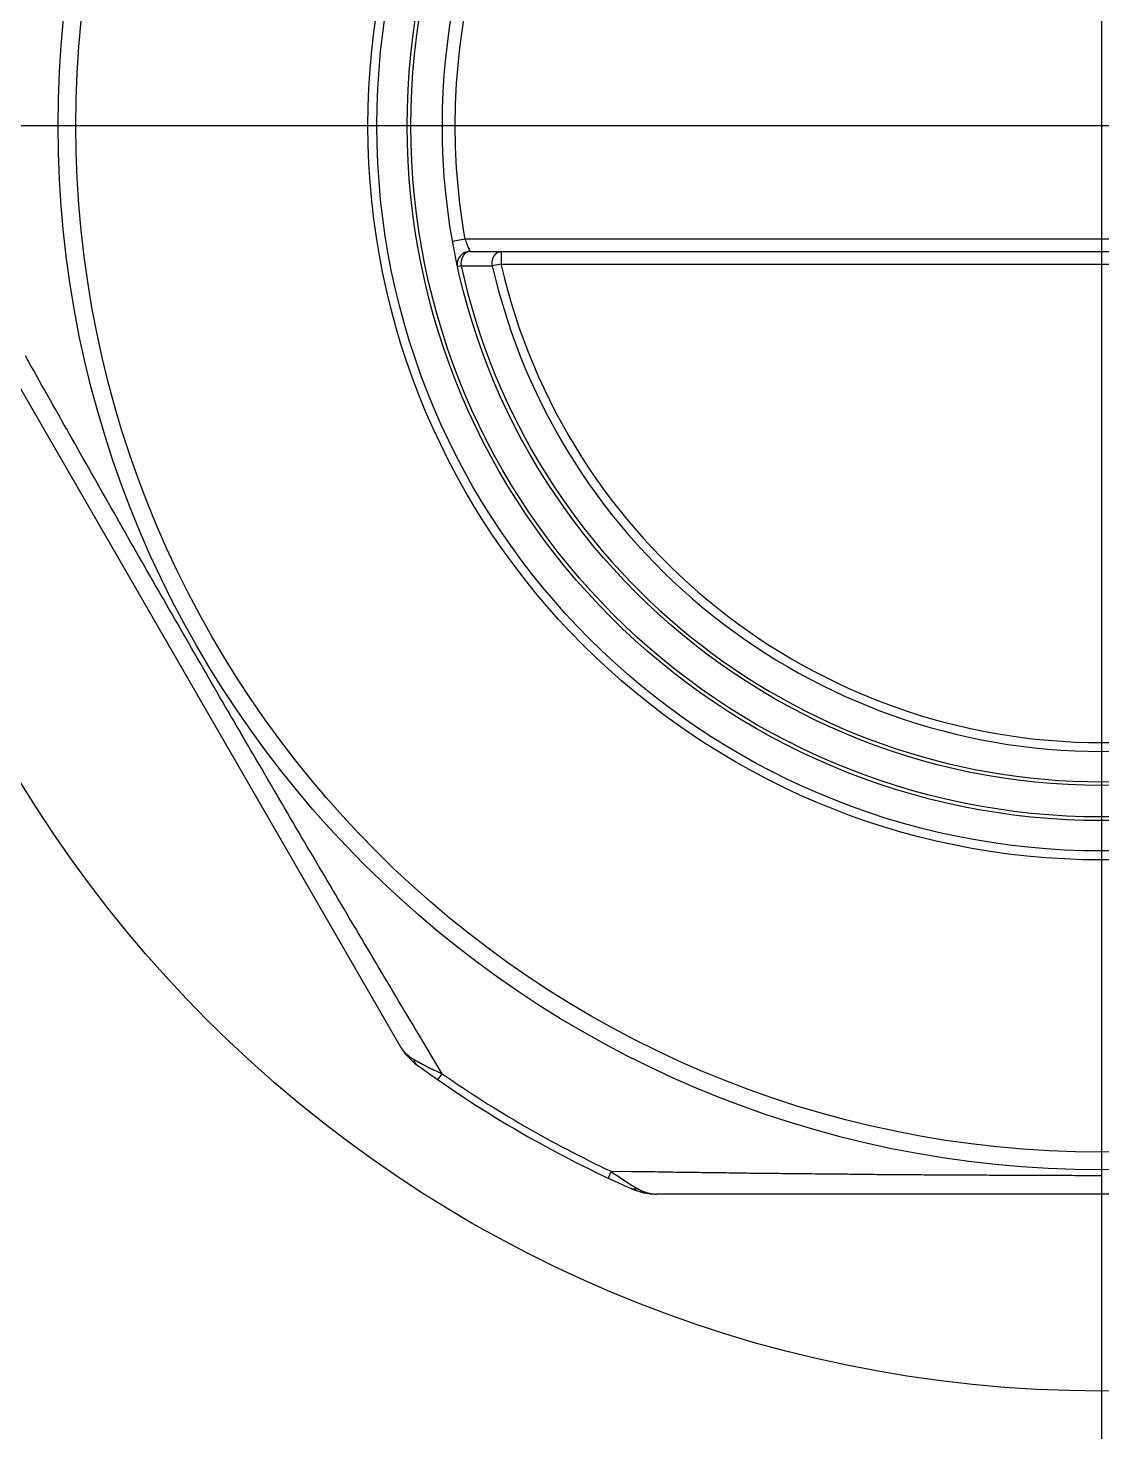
# Model space of a CAD drawing. Header units: millimetres. Extents: x 0 to 3800, y -67 to 2530.
# Drawn here: x 3279.33 to 3288.11, y 956.47 to 967.94 of the extents above; entities that cross this region are included whole.
import ezdxf
from ezdxf.lldxf.tags import DXFTag

# ---------------------------------------------------------------- set-up
doc = ezdxf.new("R2010")
doc.units = ezdxf.units.MM
doc.layers.add('내부선 및 부속', color=4, linetype='Continuous')
doc.layers.add('중심선', color=1, linetype='DASHED')
tags = doc.linetypes.add('DASHDOT', pattern=[70, 31, -13, 13, -13]).pattern_tags.tags
tags[10:11] = [DXFTag(74, 4), DXFTag(75, 0), DXFTag(340, '0'), DXFTag(46, 0.0), DXFTag(50, 0.0), DXFTag(44, 0.0), DXFTag(45, 0.0)]
tags[8:9] = [DXFTag(74, 4), DXFTag(75, 0), DXFTag(340, '0'), DXFTag(46, 0.0), DXFTag(50, 0.0), DXFTag(44, 0.0), DXFTag(45, 0.0)]
tags[6:7] = [DXFTag(74, 4), DXFTag(75, 0), DXFTag(340, '0'), DXFTag(46, 0.0), DXFTag(50, 0.0), DXFTag(44, 0.0), DXFTag(45, 0.0)]
tags[4:5] = [DXFTag(74, 4), DXFTag(75, 0), DXFTag(340, '0'), DXFTag(46, 0.0), DXFTag(50, 0.0), DXFTag(44, 0.0), DXFTag(45, 0.0)]
tags = doc.linetypes.add('DASHED', pattern=[25.72, 12.86, -12.86]).pattern_tags.tags
tags[6:7] = [DXFTag(74, 4), DXFTag(75, 0), DXFTag(340, '0'), DXFTag(46, 0.0), DXFTag(50, 0.0), DXFTag(44, 0.0), DXFTag(45, 0.0)]
tags[4:5] = [DXFTag(74, 4), DXFTag(75, 0), DXFTag(340, '0'), DXFTag(46, 0.0), DXFTag(50, 0.0), DXFTag(44, 0.0), DXFTag(45, 0.0)]

msp = doc.modelspace()

# ---------------------------------------------------------------- linework, layer by layer
at = {"layer": '내부선 및 부속', "linetype": 'Continuous'}
for p, q in [((3282.799, 966.2), (3282.9, 966.218)), ((3282.9, 966.218), (3293.311, 966.218)), ((3282.939, 966.119), (3282.941, 966.115)), ((3282.941, 966.115), (3293.27, 966.115)), ((3283.195, 966.115), (3283.195, 966.012)), ((3282.368, 959.628), (3278.729, 965.93)), ((3282.87, 965.997), (3282.84, 965.99)), ((3282.87, 965.997), (3282.994, 965.997)), ((3282.994, 965.997), (3283.124, 965.996)), ((3283.195, 966.012), (3283.124, 965.996)), ((3283.195, 966.012), (3293.016, 966.012)), ((3282.63, 959.54), (3282.523, 959.718)), ((3282.714, 959.398), (3282.63, 959.54)), ((3282.679, 959.349), (3282.714, 959.398)), ((3284.095, 958.601), (3284.07, 958.546)), ((3284.26, 958.598), (3284.095, 958.601)), ((3291.744, 958.416), (3284.467, 958.416))]:
    msp.add_line(p, q, dxfattribs=at)
at = {"layer": '내부선 및 부속', "linetype": 'Continuous', "flags": 128}
for points in [[(3282.94, 966.115), (3282.939, 966.115), (3282.938, 966.115), (3282.938, 966.115), (3282.937, 966.115), (3282.936, 966.115), (3282.935, 966.115), (3282.934, 966.115), (3282.933, 966.115), (3282.932, 966.114), (3282.931, 966.114), (3282.93, 966.114), (3282.929, 966.114), (3282.928, 966.114), (3282.927, 966.113), (3282.927, 966.113), (3282.926, 966.113), (3282.925, 966.112), (3282.924, 966.112), (3282.923, 966.112), (3282.922, 966.111), (3282.921, 966.111), (3282.92, 966.111), (3282.919, 966.11), (3282.919, 966.11), (3282.918, 966.109), (3282.917, 966.109), (3282.916, 966.108), (3282.915, 966.108), (3282.914, 966.108), (3282.914, 966.107), (3282.913, 966.107), (3282.912, 966.106), (3282.911, 966.105), (3282.91, 966.105), (3282.909, 966.104), (3282.909, 966.104), (3282.908, 966.103), (3282.907, 966.103), (3282.906, 966.102), (3282.905, 966.101), (3282.905, 966.101), (3282.904, 966.1), (3282.903, 966.099), (3282.902, 966.099), (3282.902, 966.098), (3282.901, 966.097), (3282.9, 966.097), (3282.899, 966.096), (3282.899, 966.095), (3282.898, 966.095), (3282.897, 966.094), (3282.897, 966.093), (3282.896, 966.092), (3282.895, 966.092), (3282.895, 966.091), (3282.894, 966.09), (3282.893, 966.089), (3282.893, 966.089), (3282.892, 966.088), (3282.891, 966.087), (3282.891, 966.086), (3282.89, 966.085), (3282.89, 966.085), (3282.889, 966.084), (3282.888, 966.083), (3282.888, 966.082), (3282.887, 966.081), (3282.887, 966.081), (3282.886, 966.08), (3282.886, 966.079), (3282.885, 966.078), (3282.885, 966.077), (3282.884, 966.076), (3282.884, 966.076), (3282.883, 966.075), (3282.883, 966.074), (3282.882, 966.073), (3282.882, 966.072), (3282.881, 966.071), (3282.881, 966.07), (3282.88, 966.07), (3282.88, 966.069), (3282.879, 966.068), (3282.879, 966.067), (3282.879, 966.066), (3282.878, 966.065), (3282.878, 966.064), (3282.877, 966.063), (3282.877, 966.062), (3282.877, 966.062), (3282.876, 966.061), (3282.876, 966.06), (3282.876, 966.059), (3282.875, 966.058), (3282.875, 966.057), (3282.875, 966.056), (3282.874, 966.055), (3282.874, 966.054), (3282.874, 966.053), (3282.874, 966.052), (3282.874, 966.052), (3282.873, 966.052), (3282.873, 966.051), (3282.873, 966.05), (3282.873, 966.049), (3282.872, 966.048), (3282.872, 966.047), (3282.872, 966.046), (3282.872, 966.045), (3282.871, 966.044), (3282.871, 966.043), (3282.871, 966.042), (3282.871, 966.041), (3282.871, 966.04), (3282.871, 966.04), (3282.87, 966.039), (3282.87, 966.038), (3282.87, 966.037), (3282.87, 966.036), (3282.87, 966.035), (3282.87, 966.034), (3282.87, 966.033), (3282.869, 966.032), (3282.869, 966.031), (3282.869, 966.03), (3282.869, 966.029), (3282.869, 966.028), (3282.869, 966.027), (3282.869, 966.026), (3282.869, 966.025), (3282.869, 966.024), (3282.869, 966.023), (3282.869, 966.022), (3282.869, 966.022), (3282.869, 966.021), (3282.868, 966.02), (3282.868, 966.019), (3282.868, 966.018), (3282.868, 966.017), (3282.868, 966.016), (3282.868, 966.015), (3282.868, 966.014), (3282.868, 966.013), (3282.868, 966.012), (3282.868, 966.011), (3282.868, 966.01), (3282.869, 966.009), (3282.869, 966.008), (3282.869, 966.007), (3282.869, 966.006), (3282.869, 966.005), (3282.869, 966.005), (3282.869, 966.004), (3282.869, 966.003), (3282.869, 966.002), (3282.869, 966.001), (3282.869, 966), (3282.869, 965.999), (3282.869, 965.998), (3282.869, 965.997), (3282.869, 965.997)], [(3283.124, 965.996), (3283.123, 965.997), (3283.123, 965.998), (3283.123, 965.999), (3283.123, 965.999), (3283.123, 966), (3283.123, 966.001), (3283.123, 966.002), (3283.123, 966.002), (3283.123, 966.003), (3283.122, 966.004), (3283.122, 966.005), (3283.122, 966.006), (3283.122, 966.006), (3283.122, 966.007), (3283.122, 966.008), (3283.122, 966.009), (3283.122, 966.01), (3283.122, 966.01), (3283.122, 966.011), (3283.122, 966.012), (3283.122, 966.013), (3283.122, 966.014), (3283.122, 966.014), (3283.122, 966.015), (3283.122, 966.016), (3283.122, 966.017), (3283.122, 966.018), (3283.122, 966.018), (3283.122, 966.019), (3283.122, 966.02), (3283.122, 966.021), (3283.122, 966.022), (3283.122, 966.022), (3283.123, 966.023), (3283.123, 966.024), (3283.123, 966.025), (3283.123, 966.026), (3283.123, 966.026), (3283.123, 966.027), (3283.123, 966.028), (3283.123, 966.029), (3283.123, 966.029), (3283.123, 966.03), (3283.123, 966.031), (3283.124, 966.032), (3283.124, 966.033), (3283.124, 966.033), (3283.124, 966.034), (3283.124, 966.035), (3283.124, 966.036), (3283.124, 966.037), (3283.124, 966.037), (3283.125, 966.038), (3283.125, 966.039), (3283.125, 966.04), (3283.125, 966.04), (3283.125, 966.041), (3283.125, 966.042), (3283.126, 966.043), (3283.126, 966.044), (3283.126, 966.044), (3283.126, 966.045), (3283.126, 966.046), (3283.126, 966.047), (3283.127, 966.047), (3283.127, 966.048), (3283.127, 966.049), (3283.127, 966.05), (3283.127, 966.05), (3283.128, 966.051), (3283.128, 966.052), (3283.128, 966.053), (3283.128, 966.054), (3283.129, 966.054), (3283.129, 966.055), (3283.129, 966.056), (3283.129, 966.057), (3283.129, 966.057), (3283.13, 966.058), (3283.13, 966.059), (3283.13, 966.06), (3283.131, 966.06), (3283.131, 966.061), (3283.131, 966.062), (3283.131, 966.062), (3283.132, 966.063), (3283.132, 966.064), (3283.132, 966.065), (3283.133, 966.065), (3283.133, 966.066), (3283.133, 966.067), (3283.134, 966.068), (3283.134, 966.068), (3283.134, 966.069), (3283.135, 966.07), (3283.135, 966.07), (3283.135, 966.071), (3283.136, 966.072), (3283.136, 966.073), (3283.136, 966.073), (3283.136, 966.073), (3283.137, 966.074), (3283.137, 966.075), (3283.137, 966.075), (3283.138, 966.076), (3283.138, 966.077), (3283.139, 966.078), (3283.139, 966.078), (3283.14, 966.079), (3283.14, 966.08), (3283.14, 966.08), (3283.141, 966.081), (3283.141, 966.082), (3283.142, 966.082), (3283.142, 966.083), (3283.143, 966.084), (3283.143, 966.084), (3283.144, 966.085), (3283.144, 966.086), (3283.145, 966.086), (3283.145, 966.087), (3283.146, 966.088), (3283.146, 966.088), (3283.147, 966.089), (3283.147, 966.09), (3283.148, 966.09), (3283.149, 966.091), (3283.149, 966.092), (3283.15, 966.092), (3283.15, 966.093), (3283.151, 966.093), (3283.151, 966.094), (3283.152, 966.095), (3283.153, 966.095), (3283.153, 966.096), (3283.154, 966.096), (3283.154, 966.097), (3283.155, 966.098), (3283.156, 966.098), (3283.156, 966.099), (3283.157, 966.099), (3283.158, 966.1), (3283.158, 966.1), (3283.159, 966.101), (3283.16, 966.101), (3283.16, 966.102), (3283.161, 966.103), (3283.162, 966.103), (3283.162, 966.104), (3283.163, 966.104), (3283.164, 966.104), (3283.164, 966.105), (3283.165, 966.105), (3283.166, 966.106), (3283.166, 966.106), (3283.167, 966.107), (3283.168, 966.107), (3283.168, 966.108), (3283.169, 966.108), (3283.17, 966.108), (3283.171, 966.109), (3283.171, 966.109), (3283.172, 966.11), (3283.173, 966.11), (3283.174, 966.11), (3283.174, 966.111), (3283.175, 966.111), (3283.176, 966.111), (3283.177, 966.112), (3283.177, 966.112), (3283.178, 966.112), (3283.179, 966.112), (3283.18, 966.113), (3283.18, 966.113), (3283.181, 966.113), (3283.182, 966.113), (3283.183, 966.114), (3283.183, 966.114), (3283.184, 966.114), (3283.185, 966.114), (3283.186, 966.114), (3283.186, 966.114), (3283.187, 966.115), (3283.188, 966.115), (3283.189, 966.115), (3283.19, 966.115), (3283.19, 966.115), (3283.191, 966.115), (3283.192, 966.115), (3283.193, 966.115), (3283.194, 966.115), (3283.194, 966.115), (3283.194, 966.115)], [(3282.523, 959.718), (3282.499, 959.758), (3282.476, 959.797), (3282.452, 959.836), (3282.429, 959.876), (3282.405, 959.915), (3282.382, 959.954), (3282.358, 959.994), (3282.335, 960.033), (3282.312, 960.072), (3282.288, 960.111), (3282.265, 960.151), (3282.241, 960.19), (3282.218, 960.229), (3282.195, 960.269), (3282.171, 960.308), (3282.148, 960.347), (3282.125, 960.387), (3282.101, 960.426), (3282.078, 960.466), (3282.055, 960.505), (3282.031, 960.544), (3282.008, 960.584), (3281.985, 960.623), (3281.961, 960.662), (3281.938, 960.702), (3281.915, 960.741), (3281.891, 960.78), (3281.868, 960.82), (3281.845, 960.859), (3281.821, 960.899), (3281.798, 960.938), (3281.775, 960.977), (3281.752, 961.017), (3281.728, 961.056), (3281.705, 961.096), (3281.682, 961.135), (3281.659, 961.175), (3281.635, 961.214), (3281.612, 961.253), (3281.589, 961.293), (3281.566, 961.332), (3281.543, 961.372), (3281.519, 961.411), (3281.496, 961.451), (3281.473, 961.49), (3281.45, 961.53), (3281.427, 961.569), (3281.404, 961.608), (3281.38, 961.648), (3281.357, 961.687), (3281.334, 961.727), (3281.311, 961.766), (3281.288, 961.806), (3281.265, 961.845), (3281.242, 961.885), (3281.219, 961.924), (3281.195, 961.964), (3281.172, 962.003), (3281.149, 962.043), (3281.126, 962.082), (3281.103, 962.122), (3281.08, 962.162), (3281.057, 962.201), (3281.034, 962.241), (3281.011, 962.28), (3280.988, 962.32), (3280.965, 962.359), (3280.942, 962.399), (3280.919, 962.438), (3280.896, 962.478), (3280.873, 962.518), (3280.85, 962.557), (3280.827, 962.597), (3280.804, 962.636), (3280.782, 962.676), (3280.759, 962.716), (3280.736, 962.755), (3280.713, 962.795), (3280.69, 962.834), (3280.667, 962.874), (3280.644, 962.914), (3280.621, 962.953), (3280.598, 962.993), (3280.576, 963.033), (3280.553, 963.072), (3280.53, 963.112), (3280.507, 963.152), (3280.484, 963.191), (3280.462, 963.231), (3280.439, 963.271), (3280.416, 963.31), (3280.393, 963.35), (3280.37, 963.39), (3280.348, 963.429), (3280.325, 963.469), (3280.302, 963.509), (3280.28, 963.549), (3280.257, 963.588), (3280.234, 963.628), (3280.211, 963.668), (3280.211, 963.668), (3280.189, 963.708), (3280.166, 963.747), (3280.143, 963.787), (3280.121, 963.827), (3280.098, 963.867), (3280.075, 963.906), (3280.053, 963.946), (3280.03, 963.986), (3280.007, 964.026), (3279.985, 964.065), (3279.962, 964.105), (3279.94, 964.145), (3279.917, 964.185), (3279.894, 964.225), (3279.872, 964.264), (3279.849, 964.304), (3279.827, 964.344), (3279.804, 964.384), (3279.782, 964.424), (3279.759, 964.463), (3279.737, 964.503), (3279.714, 964.543), (3279.692, 964.583), (3279.669, 964.623), (3279.646, 964.663), (3279.624, 964.702), (3279.601, 964.742), (3279.579, 964.782), (3279.557, 964.822), (3279.534, 964.862), (3279.512, 964.902), (3279.489, 964.942), (3279.467, 964.981), (3279.444, 965.021), (3279.422, 965.061), (3279.399, 965.101), (3279.377, 965.141), (3279.354, 965.181), (3279.332, 965.221), (3279.31, 965.261)], [(3282.368, 959.628), (3282.368, 959.627), (3282.369, 959.626), (3282.369, 959.625), (3282.37, 959.624), (3282.37, 959.623), (3282.371, 959.623), (3282.371, 959.622), (3282.372, 959.621), (3282.372, 959.62), (3282.373, 959.619), (3282.373, 959.618), (3282.374, 959.617), (3282.375, 959.616), (3282.375, 959.616), (3282.376, 959.615), (3282.376, 959.614), (3282.377, 959.613), (3282.377, 959.612), (3282.378, 959.611), (3282.379, 959.61), (3282.379, 959.61), (3282.38, 959.609), (3282.38, 959.608), (3282.381, 959.607), (3282.381, 959.606), (3282.382, 959.605), (3282.383, 959.605), (3282.383, 959.604), (3282.384, 959.603), (3282.384, 959.602), (3282.385, 959.601), (3282.386, 959.6), (3282.386, 959.6), (3282.387, 959.599), (3282.388, 959.598), (3282.388, 959.597), (3282.389, 959.596), (3282.389, 959.595), (3282.39, 959.595), (3282.391, 959.594), (3282.391, 959.593), (3282.392, 959.592), (3282.393, 959.591), (3282.393, 959.591), (3282.394, 959.59), (3282.395, 959.589), (3282.395, 959.588), (3282.396, 959.587), (3282.397, 959.587), (3282.397, 959.586), (3282.398, 959.585), (3282.399, 959.584), (3282.399, 959.583), (3282.4, 959.583), (3282.401, 959.582), (3282.401, 959.581), (3282.402, 959.58), (3282.403, 959.58), (3282.403, 959.579), (3282.404, 959.578), (3282.405, 959.577), (3282.405, 959.576), (3282.406, 959.576), (3282.407, 959.575), (3282.408, 959.574), (3282.408, 959.573), (3282.409, 959.573), (3282.41, 959.572), (3282.41, 959.571), (3282.411, 959.57), (3282.412, 959.57), (3282.413, 959.569), (3282.413, 959.568), (3282.414, 959.567), (3282.415, 959.567), (3282.415, 959.566), (3282.416, 959.565), (3282.417, 959.565), (3282.418, 959.564), (3282.418, 959.563), (3282.419, 959.562), (3282.42, 959.562), (3282.421, 959.561), (3282.421, 959.56), (3282.422, 959.56), (3282.423, 959.559), (3282.424, 959.558), (3282.425, 959.557), (3282.425, 959.557), (3282.426, 959.556), (3282.427, 959.555), (3282.428, 959.555), (3282.428, 959.554), (3282.429, 959.553), (3282.43, 959.553), (3282.431, 959.552), (3282.432, 959.551), (3282.432, 959.551), (3282.433, 959.55), (3282.434, 959.549), (3282.434, 959.549), (3282.435, 959.549), (3282.435, 959.548), (3282.436, 959.547), (3282.437, 959.547), (3282.438, 959.546), (3282.439, 959.545), (3282.439, 959.545), (3282.44, 959.544), (3282.441, 959.543), (3282.442, 959.543), (3282.443, 959.542), (3282.444, 959.541), (3282.444, 959.541), (3282.445, 959.54), (3282.446, 959.539), (3282.447, 959.539), (3282.448, 959.538), (3282.448, 959.538), (3282.449, 959.537), (3282.45, 959.536), (3282.451, 959.536), (3282.452, 959.535), (3282.453, 959.535), (3282.454, 959.534), (3282.454, 959.533), (3282.455, 959.533), (3282.456, 959.532), (3282.457, 959.532), (3282.458, 959.531), (3282.459, 959.53), (3282.459, 959.53), (3282.46, 959.529), (3282.461, 959.529), (3282.462, 959.528), (3282.463, 959.527), (3282.464, 959.527), (3282.465, 959.526), (3282.465, 959.526), (3282.466, 959.525), (3282.467, 959.525), (3282.468, 959.524), (3282.469, 959.523), (3282.47, 959.523), (3282.471, 959.522), (3282.472, 959.522), (3282.472, 959.521), (3282.473, 959.521), (3282.474, 959.52), (3282.475, 959.52), (3282.476, 959.519), (3282.477, 959.519), (3282.478, 959.518), (3282.479, 959.517), (3282.479, 959.517), (3282.48, 959.516), (3282.481, 959.516), (3282.482, 959.515), (3282.483, 959.515), (3282.484, 959.514), (3282.484, 959.514)], [(3282.51, 959.47), (3282.509, 959.47), (3282.509, 959.47), (3282.509, 959.47), (3282.509, 959.471), (3282.508, 959.471), (3282.508, 959.471), (3282.508, 959.471), (3282.508, 959.471), (3282.507, 959.472), (3282.507, 959.472), (3282.507, 959.472), (3282.507, 959.472), (3282.506, 959.472), (3282.506, 959.473), (3282.506, 959.473), (3282.506, 959.473), (3282.505, 959.473), (3282.505, 959.474), (3282.505, 959.474), (3282.505, 959.474), (3282.504, 959.474), (3282.504, 959.474), (3282.504, 959.475), (3282.504, 959.475), (3282.503, 959.475), (3282.503, 959.475), (3282.503, 959.476), (3282.503, 959.476), (3282.502, 959.476), (3282.502, 959.476), (3282.502, 959.477), (3282.502, 959.477), (3282.502, 959.477), (3282.501, 959.477), (3282.501, 959.478), (3282.501, 959.478), (3282.501, 959.478), (3282.5, 959.478), (3282.5, 959.478), (3282.5, 959.479), (3282.5, 959.479), (3282.5, 959.479), (3282.499, 959.479), (3282.499, 959.48), (3282.499, 959.48), (3282.499, 959.48), (3282.499, 959.481), (3282.498, 959.481), (3282.498, 959.481), (3282.498, 959.481), (3282.498, 959.482), (3282.498, 959.482), (3282.497, 959.482), (3282.497, 959.482), (3282.497, 959.483), (3282.497, 959.483), (3282.497, 959.483), (3282.496, 959.483), (3282.496, 959.484), (3282.496, 959.484), (3282.496, 959.484), (3282.496, 959.485), (3282.495, 959.485), (3282.495, 959.485), (3282.495, 959.485), (3282.495, 959.486), (3282.495, 959.486), (3282.495, 959.486), (3282.494, 959.486), (3282.494, 959.487), (3282.494, 959.487), (3282.494, 959.487), (3282.494, 959.488), (3282.494, 959.488), (3282.493, 959.488), (3282.493, 959.488), (3282.493, 959.489), (3282.493, 959.489), (3282.493, 959.489), (3282.493, 959.49), (3282.492, 959.49), (3282.492, 959.49), (3282.492, 959.491), (3282.492, 959.491), (3282.492, 959.491), (3282.492, 959.491), (3282.491, 959.492), (3282.491, 959.492), (3282.491, 959.492), (3282.491, 959.493), (3282.491, 959.493), (3282.491, 959.493), (3282.491, 959.494), (3282.49, 959.494), (3282.49, 959.494), (3282.49, 959.494), (3282.49, 959.495), (3282.49, 959.495), (3282.49, 959.495), (3282.49, 959.496), (3282.49, 959.496), (3282.49, 959.496), (3282.489, 959.496), (3282.489, 959.497), (3282.489, 959.497), (3282.489, 959.497), (3282.489, 959.497), (3282.489, 959.498), (3282.489, 959.498), (3282.488, 959.498), (3282.488, 959.499), (3282.488, 959.499), (3282.488, 959.499), (3282.488, 959.5), (3282.488, 959.5), (3282.488, 959.5), (3282.488, 959.501), (3282.488, 959.501), (3282.487, 959.501), (3282.487, 959.502), (3282.487, 959.502), (3282.487, 959.502), (3282.487, 959.503), (3282.487, 959.503), (3282.487, 959.503), (3282.487, 959.503), (3282.487, 959.504), (3282.487, 959.504), (3282.486, 959.504), (3282.486, 959.505), (3282.486, 959.505), (3282.486, 959.505), (3282.486, 959.506), (3282.486, 959.506), (3282.486, 959.506), (3282.486, 959.507), (3282.486, 959.507), (3282.486, 959.507), (3282.485, 959.508), (3282.485, 959.508), (3282.485, 959.508), (3282.485, 959.509), (3282.485, 959.509), (3282.485, 959.509), (3282.485, 959.51), (3282.485, 959.51), (3282.485, 959.51), (3282.485, 959.511), (3282.485, 959.511), (3282.485, 959.511), (3282.485, 959.511), (3282.484, 959.512), (3282.484, 959.512), (3282.484, 959.512), (3282.484, 959.513), (3282.484, 959.513), (3282.484, 959.513), (3282.484, 959.514), (3282.484, 959.514), (3282.484, 959.514), (3282.484, 959.514)], [(3282.484, 959.514), (3282.485, 959.514), (3282.485, 959.514), (3282.486, 959.513), (3282.487, 959.513), (3282.487, 959.513), (3282.488, 959.512), (3282.489, 959.512), (3282.489, 959.511), (3282.49, 959.511), (3282.49, 959.511), (3282.491, 959.51), (3282.492, 959.51), (3282.492, 959.51), (3282.493, 959.509), (3282.494, 959.509), (3282.494, 959.508), (3282.495, 959.508), (3282.496, 959.508), (3282.496, 959.507), (3282.497, 959.507), (3282.498, 959.507), (3282.498, 959.506), (3282.499, 959.506), (3282.5, 959.506), (3282.5, 959.505), (3282.501, 959.505), (3282.502, 959.504), (3282.502, 959.504), (3282.503, 959.504), (3282.504, 959.503), (3282.504, 959.503), (3282.505, 959.503), (3282.506, 959.502), (3282.506, 959.502), (3282.507, 959.502), (3282.508, 959.501), (3282.508, 959.501), (3282.509, 959.5), (3282.51, 959.5), (3282.51, 959.5), (3282.511, 959.499), (3282.512, 959.499), (3282.512, 959.499), (3282.513, 959.498), (3282.513, 959.498), (3282.514, 959.498), (3282.515, 959.497), (3282.515, 959.497), (3282.516, 959.497), (3282.517, 959.496), (3282.517, 959.496), (3282.518, 959.495), (3282.519, 959.495), (3282.519, 959.495), (3282.52, 959.494), (3282.521, 959.494), (3282.521, 959.494), (3282.522, 959.493), (3282.523, 959.493), (3282.523, 959.493), (3282.524, 959.492), (3282.525, 959.492), (3282.525, 959.492), (3282.526, 959.491), (3282.527, 959.491), (3282.527, 959.49), (3282.528, 959.49), (3282.529, 959.49), (3282.529, 959.489), (3282.53, 959.489), (3282.531, 959.489), (3282.531, 959.488), (3282.532, 959.488), (3282.533, 959.488), (3282.533, 959.487), (3282.534, 959.487), (3282.535, 959.487), (3282.535, 959.486), (3282.536, 959.486), (3282.537, 959.486), (3282.537, 959.485), (3282.538, 959.485), (3282.539, 959.484), (3282.539, 959.484), (3282.54, 959.484), (3282.541, 959.483), (3282.541, 959.483), (3282.542, 959.483), (3282.543, 959.482), (3282.543, 959.482), (3282.544, 959.482), (3282.545, 959.481), (3282.545, 959.481), (3282.546, 959.481), (3282.547, 959.48), (3282.547, 959.48), (3282.548, 959.48), (3282.549, 959.479), (3282.549, 959.479), (3282.55, 959.479), (3282.55, 959.479), (3282.551, 959.478), (3282.551, 959.478), (3282.552, 959.478), (3282.553, 959.477), (3282.553, 959.477), (3282.554, 959.476), (3282.555, 959.476), (3282.555, 959.476), (3282.556, 959.475), (3282.557, 959.475), (3282.557, 959.475), (3282.558, 959.474), (3282.559, 959.474), (3282.559, 959.474), (3282.56, 959.473), (3282.561, 959.473), (3282.561, 959.473), (3282.562, 959.472), (3282.563, 959.472), (3282.563, 959.472), (3282.564, 959.471), (3282.565, 959.471), (3282.565, 959.471), (3282.566, 959.47), (3282.567, 959.47), (3282.567, 959.47), (3282.568, 959.469), (3282.569, 959.469), (3282.569, 959.469), (3282.57, 959.468), (3282.571, 959.468), (3282.571, 959.468), (3282.572, 959.467), (3282.573, 959.467), (3282.573, 959.466), (3282.574, 959.466), (3282.575, 959.466), (3282.575, 959.465), (3282.576, 959.465), (3282.577, 959.465), (3282.577, 959.464), (3282.578, 959.464), (3282.579, 959.464), (3282.579, 959.463), (3282.58, 959.463), (3282.581, 959.463), (3282.581, 959.462), (3282.582, 959.462), (3282.583, 959.462), (3282.583, 959.461), (3282.584, 959.461), (3282.585, 959.461), (3282.585, 959.46), (3282.586, 959.46), (3282.587, 959.46), (3282.587, 959.459), (3282.588, 959.459), (3282.589, 959.459), (3282.589, 959.458), (3282.589, 959.458)], [(3288.105, 958.566), (3288.081, 958.566), (3288.057, 958.566), (3288.032, 958.566), (3288.008, 958.566), (3287.984, 958.566), (3287.96, 958.566), (3287.936, 958.566), (3287.912, 958.566), (3287.887, 958.566), (3287.863, 958.567), (3287.839, 958.567), (3287.815, 958.567), (3287.791, 958.567), (3287.766, 958.567), (3287.742, 958.567), (3287.718, 958.567), (3287.694, 958.567), (3287.67, 958.567), (3287.646, 958.567), (3287.621, 958.567), (3287.597, 958.567), (3287.573, 958.567), (3287.549, 958.567), (3287.525, 958.567), (3287.5, 958.567), (3287.476, 958.567), (3287.452, 958.567), (3287.428, 958.568), (3287.404, 958.568), (3287.379, 958.568), (3287.355, 958.568), (3287.331, 958.568), (3287.307, 958.568), (3287.283, 958.568), (3287.259, 958.568), (3287.234, 958.568), (3287.21, 958.568), (3287.186, 958.568), (3287.162, 958.569), (3287.138, 958.569), (3287.113, 958.569), (3287.089, 958.569), (3287.065, 958.569), (3287.041, 958.569), (3287.017, 958.569), (3286.992, 958.569), (3286.968, 958.57), (3286.944, 958.57), (3286.92, 958.57), (3286.896, 958.57), (3286.872, 958.57), (3286.847, 958.57), (3286.823, 958.57), (3286.799, 958.571), (3286.775, 958.571), (3286.751, 958.571), (3286.726, 958.571), (3286.702, 958.571), (3286.678, 958.571), (3286.654, 958.571), (3286.63, 958.572), (3286.606, 958.572), (3286.581, 958.572), (3286.557, 958.572), (3286.533, 958.572), (3286.509, 958.573), (3286.485, 958.573), (3286.46, 958.573), (3286.436, 958.573), (3286.412, 958.573), (3286.388, 958.573), (3286.364, 958.574), (3286.339, 958.574), (3286.315, 958.574), (3286.291, 958.574), (3286.267, 958.574), (3286.243, 958.575), (3286.219, 958.575), (3286.194, 958.575), (3286.17, 958.575), (3286.146, 958.576), (3286.122, 958.576), (3286.098, 958.576), (3286.073, 958.576), (3286.049, 958.576), (3286.025, 958.577), (3286.001, 958.577), (3285.977, 958.577), (3285.953, 958.577), (3285.928, 958.578), (3285.904, 958.578), (3285.88, 958.578), (3285.856, 958.578), (3285.832, 958.579), (3285.807, 958.579), (3285.783, 958.579), (3285.759, 958.579), (3285.735, 958.58), (3285.711, 958.58), (3285.686, 958.58), (3285.686, 958.58), (3285.662, 958.58), (3285.638, 958.581), (3285.614, 958.581), (3285.59, 958.581), (3285.566, 958.581), (3285.541, 958.582), (3285.517, 958.582), (3285.493, 958.582), (3285.469, 958.583), (3285.445, 958.583), (3285.42, 958.583), (3285.396, 958.583), (3285.372, 958.584), (3285.348, 958.584), (3285.324, 958.584), (3285.3, 958.584), (3285.275, 958.585), (3285.251, 958.585), (3285.227, 958.585), (3285.203, 958.586), (3285.179, 958.586), (3285.154, 958.586), (3285.13, 958.587), (3285.106, 958.587), (3285.082, 958.587), (3285.058, 958.587), (3285.034, 958.588), (3285.009, 958.588), (3284.985, 958.588), (3284.961, 958.589), (3284.937, 958.589), (3284.913, 958.589), (3284.888, 958.59), (3284.864, 958.59), (3284.84, 958.59), (3284.816, 958.591), (3284.792, 958.591), (3284.768, 958.591), (3284.743, 958.592), (3284.719, 958.592), (3284.695, 958.592), (3284.671, 958.593), (3284.647, 958.593), (3284.622, 958.593), (3284.598, 958.594), (3284.574, 958.594), (3284.55, 958.594), (3284.526, 958.595), (3284.501, 958.595), (3284.477, 958.595), (3284.453, 958.596), (3284.429, 958.596), (3284.405, 958.596), (3284.381, 958.597), (3284.356, 958.597), (3284.332, 958.597), (3284.308, 958.598), (3284.284, 958.598), (3284.26, 958.598), (3284.26, 958.598)], [(3284.31, 958.46), (3284.31, 958.46), (3284.31, 958.46), (3284.309, 958.46), (3284.309, 958.46), (3284.309, 958.46), (3284.308, 958.459), (3284.308, 958.459), (3284.308, 958.459), (3284.307, 958.459), (3284.307, 958.459), (3284.307, 958.459), (3284.306, 958.459), (3284.306, 958.459), (3284.306, 958.459), (3284.305, 958.459), (3284.305, 958.458), (3284.305, 958.458), (3284.305, 958.458), (3284.304, 958.458), (3284.304, 958.458), (3284.304, 958.458), (3284.303, 958.458), (3284.303, 958.458), (3284.303, 958.458), (3284.302, 958.458), (3284.302, 958.458), (3284.302, 958.457), (3284.301, 958.457), (3284.301, 958.457), (3284.301, 958.457), (3284.3, 958.457), (3284.3, 958.457), (3284.3, 958.457), (3284.299, 958.457), (3284.299, 958.457), (3284.299, 958.457), (3284.298, 958.457), (3284.298, 958.457), (3284.298, 958.457), (3284.297, 958.457), (3284.297, 958.457), (3284.297, 958.456), (3284.297, 958.456), (3284.296, 958.456), (3284.296, 958.456), (3284.296, 958.456), (3284.295, 958.456), (3284.295, 958.456), (3284.295, 958.456), (3284.294, 958.456), (3284.294, 958.456), (3284.294, 958.456), (3284.293, 958.456), (3284.293, 958.456), (3284.293, 958.456), (3284.292, 958.456), (3284.292, 958.456), (3284.292, 958.456), (3284.291, 958.456), (3284.291, 958.456), (3284.291, 958.456), (3284.29, 958.456), (3284.29, 958.455), (3284.29, 958.455), (3284.289, 958.455), (3284.289, 958.455), (3284.289, 958.455), (3284.288, 958.455), (3284.288, 958.455), (3284.288, 958.455), (3284.287, 958.455), (3284.287, 958.455), (3284.287, 958.455), (3284.286, 958.455), (3284.286, 958.455), (3284.286, 958.455), (3284.285, 958.455), (3284.285, 958.455), (3284.285, 958.455), (3284.284, 958.455), (3284.284, 958.455), (3284.284, 958.455), (3284.283, 958.455), (3284.283, 958.455), (3284.283, 958.455), (3284.282, 958.455), (3284.282, 958.455), (3284.282, 958.455), (3284.281, 958.455), (3284.281, 958.455), (3284.281, 958.455), (3284.28, 958.455), (3284.28, 958.455), (3284.28, 958.455), (3284.279, 958.455), (3284.279, 958.455), (3284.279, 958.455), (3284.278, 958.455), (3284.278, 958.455), (3284.278, 958.455), (3284.278, 958.455), (3284.277, 958.455), (3284.277, 958.455), (3284.277, 958.455), (3284.276, 958.456), (3284.276, 958.456), (3284.276, 958.456), (3284.275, 958.456), (3284.275, 958.456), (3284.275, 958.456), (3284.274, 958.456), (3284.274, 958.456), (3284.274, 958.456), (3284.273, 958.456), (3284.273, 958.456), (3284.273, 958.456), (3284.272, 958.456), (3284.272, 958.456), (3284.272, 958.456), (3284.271, 958.456), (3284.271, 958.456), (3284.271, 958.456), (3284.27, 958.456), (3284.27, 958.456), (3284.27, 958.457), (3284.269, 958.457), (3284.269, 958.457), (3284.269, 958.457), (3284.268, 958.457), (3284.268, 958.457), (3284.268, 958.457), (3284.267, 958.457), (3284.267, 958.457), (3284.267, 958.457), (3284.266, 958.457), (3284.266, 958.457), (3284.266, 958.457), (3284.265, 958.458), (3284.265, 958.458), (3284.265, 958.458), (3284.265, 958.458), (3284.264, 958.458), (3284.264, 958.458), (3284.264, 958.458), (3284.263, 958.458), (3284.263, 958.458), (3284.263, 958.458), (3284.262, 958.459), (3284.262, 958.459), (3284.262, 958.459), (3284.261, 958.459), (3284.261, 958.459), (3284.261, 958.459), (3284.26, 958.459), (3284.26, 958.459), (3284.26, 958.46), (3284.26, 958.46), (3284.259, 958.46), (3284.259, 958.46), (3284.259, 958.46), (3284.259, 958.46)], [(3284.273, 958.483), (3284.273, 958.483), (3284.273, 958.482), (3284.273, 958.482), (3284.274, 958.482), (3284.274, 958.482), (3284.274, 958.482), (3284.275, 958.481), (3284.275, 958.481), (3284.275, 958.481), (3284.275, 958.481), (3284.276, 958.481), (3284.276, 958.481), (3284.276, 958.48), (3284.277, 958.48), (3284.277, 958.48), (3284.277, 958.48), (3284.278, 958.48), (3284.278, 958.479), (3284.278, 958.479), (3284.278, 958.479), (3284.279, 958.479), (3284.279, 958.479), (3284.279, 958.479), (3284.28, 958.478), (3284.28, 958.478), (3284.28, 958.478), (3284.28, 958.478), (3284.281, 958.478), (3284.281, 958.477), (3284.281, 958.477), (3284.282, 958.477), (3284.282, 958.477), (3284.282, 958.477), (3284.283, 958.477), (3284.283, 958.476), (3284.283, 958.476), (3284.283, 958.476), (3284.284, 958.476), (3284.284, 958.476), (3284.284, 958.475), (3284.285, 958.475), (3284.285, 958.475), (3284.285, 958.475), (3284.286, 958.475), (3284.286, 958.475), (3284.286, 958.474), (3284.286, 958.474), (3284.287, 958.474), (3284.287, 958.474), (3284.287, 958.474), (3284.288, 958.474), (3284.288, 958.473), (3284.288, 958.473), (3284.288, 958.473), (3284.289, 958.473), (3284.289, 958.473), (3284.289, 958.472), (3284.29, 958.472), (3284.29, 958.472), (3284.29, 958.472), (3284.291, 958.472), (3284.291, 958.472), (3284.291, 958.471), (3284.291, 958.471), (3284.292, 958.471), (3284.292, 958.471), (3284.292, 958.471), (3284.293, 958.47), (3284.293, 958.47), (3284.293, 958.47), (3284.293, 958.47), (3284.294, 958.47), (3284.294, 958.47), (3284.294, 958.469), (3284.295, 958.469), (3284.295, 958.469), (3284.295, 958.469), (3284.296, 958.469), (3284.296, 958.468), (3284.296, 958.468), (3284.296, 958.468), (3284.297, 958.468), (3284.297, 958.468), (3284.297, 958.468), (3284.298, 958.467), (3284.298, 958.467), (3284.298, 958.467), (3284.299, 958.467), (3284.299, 958.467), (3284.299, 958.467), (3284.299, 958.466), (3284.3, 958.466), (3284.3, 958.466), (3284.3, 958.466), (3284.301, 958.466), (3284.301, 958.465), (3284.301, 958.465), (3284.301, 958.465), (3284.302, 958.465), (3284.302, 958.465), (3284.302, 958.465), (3284.302, 958.465), (3284.303, 958.464), (3284.303, 958.464), (3284.303, 958.464), (3284.304, 958.464), (3284.304, 958.464), (3284.304, 958.464), (3284.304, 958.463), (3284.305, 958.463), (3284.305, 958.463), (3284.305, 958.463), (3284.306, 958.463), (3284.306, 958.462), (3284.306, 958.462), (3284.307, 958.462), (3284.307, 958.462), (3284.307, 958.462), (3284.307, 958.462), (3284.308, 958.461), (3284.308, 958.461), (3284.308, 958.461), (3284.309, 958.461), (3284.309, 958.461), (3284.309, 958.461), (3284.31, 958.46), (3284.31, 958.46), (3284.31, 958.46), (3284.31, 958.46)], [(3284.31, 958.46), (3284.311, 958.46), (3284.312, 958.459), (3284.313, 958.458), (3284.314, 958.458), (3284.315, 958.457), (3284.315, 958.457), (3284.316, 958.456), (3284.317, 958.456), (3284.318, 958.455), (3284.319, 958.455), (3284.32, 958.454), (3284.321, 958.454), (3284.322, 958.453), (3284.323, 958.453), (3284.324, 958.453), (3284.325, 958.452), (3284.325, 958.452), (3284.326, 958.451), (3284.327, 958.451), (3284.328, 958.45), (3284.329, 958.45), (3284.33, 958.449), (3284.331, 958.449), (3284.332, 958.448), (3284.333, 958.448), (3284.334, 958.447), (3284.335, 958.447), (3284.336, 958.447), (3284.336, 958.446), (3284.337, 958.446), (3284.338, 958.445), (3284.339, 958.445), (3284.34, 958.444), (3284.341, 958.444), (3284.342, 958.443), (3284.343, 958.443), (3284.344, 958.443), (3284.345, 958.442), (3284.346, 958.442), (3284.347, 958.441), (3284.348, 958.441), (3284.349, 958.441), (3284.35, 958.44), (3284.351, 958.44), (3284.352, 958.439), (3284.353, 958.439), (3284.353, 958.439), (3284.354, 958.438), (3284.355, 958.438), (3284.356, 958.437), (3284.357, 958.437), (3284.358, 958.437), (3284.359, 958.436), (3284.36, 958.436), (3284.361, 958.436), (3284.362, 958.435), (3284.363, 958.435), (3284.364, 958.435), (3284.365, 958.434), (3284.366, 958.434), (3284.367, 958.433), (3284.368, 958.433), (3284.369, 958.433), (3284.37, 958.432), (3284.371, 958.432), (3284.372, 958.432), (3284.373, 958.431), (3284.374, 958.431), (3284.375, 958.431), (3284.376, 958.431), (3284.377, 958.43), (3284.378, 958.43), (3284.379, 958.43), (3284.38, 958.429), (3284.381, 958.429), (3284.382, 958.429), (3284.383, 958.428), (3284.384, 958.428), (3284.385, 958.428), (3284.386, 958.428), (3284.387, 958.427), (3284.388, 958.427), (3284.389, 958.427), (3284.39, 958.426), (3284.391, 958.426), (3284.392, 958.426), (3284.393, 958.426), (3284.394, 958.425), (3284.395, 958.425), (3284.396, 958.425), (3284.397, 958.425), (3284.398, 958.424), (3284.399, 958.424), (3284.4, 958.424), (3284.401, 958.424), (3284.402, 958.423), (3284.403, 958.423), (3284.404, 958.423), (3284.405, 958.423), (3284.406, 958.423), (3284.406, 958.423), (3284.407, 958.422), (3284.408, 958.422), (3284.409, 958.422), (3284.41, 958.422), (3284.411, 958.421), (3284.412, 958.421), (3284.413, 958.421), (3284.414, 958.421), (3284.415, 958.421), (3284.416, 958.421), (3284.417, 958.42), (3284.418, 958.42), (3284.419, 958.42), (3284.42, 958.42), (3284.421, 958.42), (3284.422, 958.42), (3284.423, 958.419), (3284.424, 958.419), (3284.425, 958.419), (3284.426, 958.419), (3284.427, 958.419), (3284.428, 958.419), (3284.43, 958.418), (3284.431, 958.418), (3284.432, 958.418), (3284.433, 958.418), (3284.434, 958.418), (3284.435, 958.418), (3284.436, 958.418), (3284.437, 958.418), (3284.438, 958.418), (3284.439, 958.417), (3284.44, 958.417), (3284.441, 958.417), (3284.442, 958.417), (3284.443, 958.417), (3284.444, 958.417), (3284.445, 958.417), (3284.446, 958.417), (3284.447, 958.417), (3284.448, 958.417), (3284.449, 958.417), (3284.45, 958.417), (3284.451, 958.416), (3284.452, 958.416), (3284.453, 958.416), (3284.454, 958.416), (3284.455, 958.416), (3284.456, 958.416), (3284.457, 958.416), (3284.458, 958.416), (3284.459, 958.416), (3284.46, 958.416), (3284.461, 958.416), (3284.462, 958.416), (3284.463, 958.416), (3284.465, 958.416), (3284.466, 958.416), (3284.467, 958.416), (3284.467, 958.416)]]:
    msp.add_lwpolyline(points, dxfattribs=at)
at = {"layer": '내부선 및 부속', "linetype": 'Continuous'}
for radius in [21.044, 18.7, 10.335, 8.529, 8.384, 5.997, 5.924, 5.676, 5.646, 5.389]:
    msp.add_circle((3288.105, 967.142), radius, dxfattribs=at)
for centre, radius, start, end in [((3288.105, 967.142), 33.363, 38.0306, 321.9694), ((3288.105, 967.142), 25.178, 57.6319, 302.3682), ((3288.105, 967.142), 21.121, 9.8898, 350.1102), ((3288.105, 967.142), 5.287, 169.9359, 190.0653), ((3284.338, 966.728), 1.526, 199.5479, 201.3125), ((3284.384, 966.746), 1.575, 201.3155, 203.4714), ((3282.941, 966.012), 0.103, 90, 192.3329), ((3288.105, 967.142), 5.359, 192.3327, 347.667), ((3288.105, 967.142), 5.111, 192.9496, 347.0502), ((3288.105, 967.142), 5.039, 192.95, 347.0495), ((3282.812, 959.884), 0.513, 210, 233.8955), ((3288.105, 967.142), 9.496, 233.8955, 246.1045), ((3284.284, 962.817), 3.763, 243.2307, 244.2458), ((3284.559, 963.383), 4.391, 244.2306, 245.1569), ((3288.105, 967.142), 9.435, 235.1533, 244.8502), ((3286.553, 962.088), 4.267, 234.8272, 236.2912), ((3285.944, 961.176), 3.17, 236.2912, 238.1751), ((3284.467, 958.929), 0.513, 246.1045, 270)]:
    msp.add_arc(centre, radius, start, end, dxfattribs=at)
at = {"layer": '중심선', "linetype": 'DASHDOT'}
for p, q in [((3288.105, 913.779), (3288.105, 1020.504)), ((3380.741, 967.142), (3234.742, 967.142))]:
    msp.add_line(p, q, dxfattribs=at)

doc.saveas('drawing.dxf')
